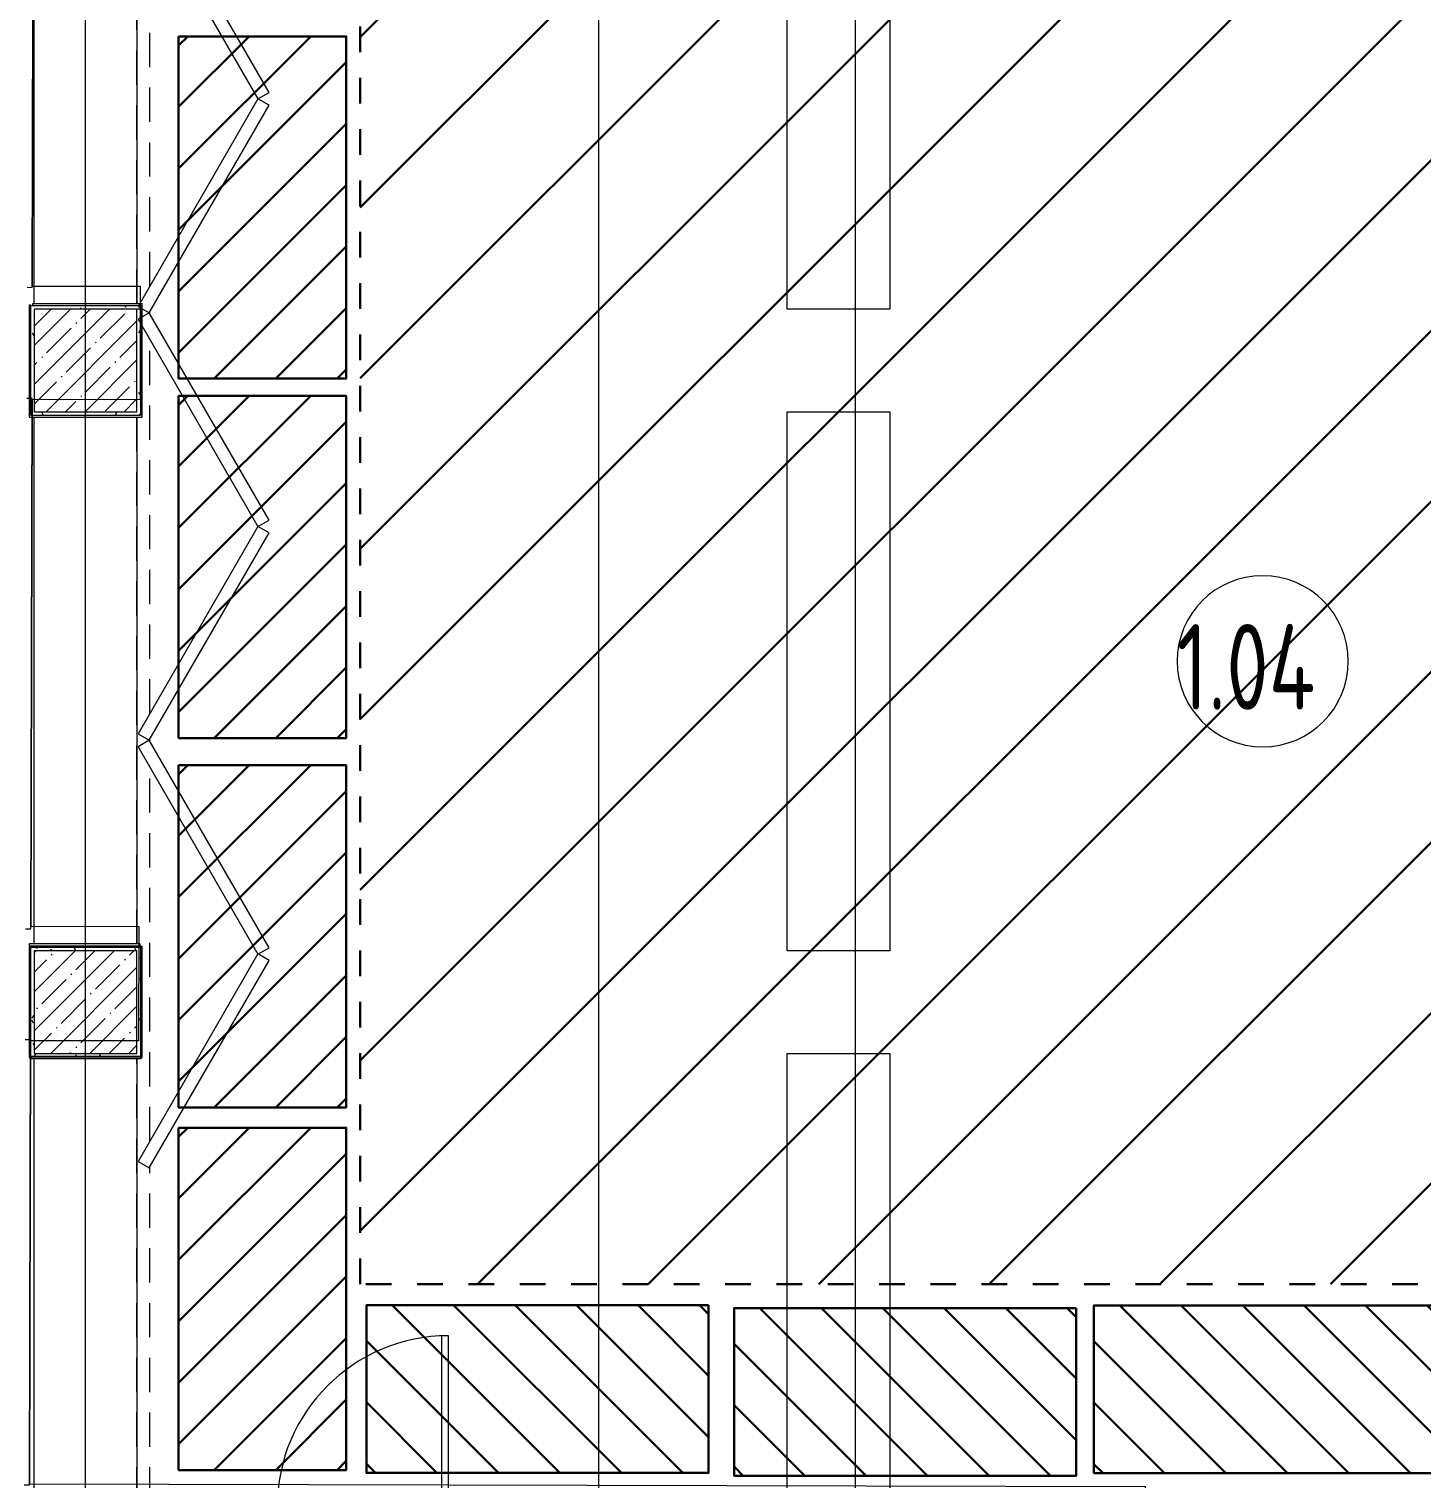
# Model space of a CAD drawing. Header units: millimetres. Extents: x -1113 to 415037, y -3642 to 354837.
# Drawn here: x 13744 to 21885, y 15227 to 23702 of the extents above; entities that cross this region are included whole.
import ezdxf

# ---------------------------------------------------------------- set-up
doc = ezdxf.new("R2010")
doc.units = ezdxf.units.MM
doc.linetypes.add('200_ШТРИХ__ш1_п0_6_', pattern=[320, 200, -120])
doc.linetypes.add('Штрих короткий', pattern=[600, 300, -300])
for name, color, linetype, lineweight in [('0) строит. леса', 20, 'Continuous', 30), ('A-AREA-BNDY', 7, 'Continuous', 5), ('A-AREA-IDEN', 7, 'Continuous', 9), ('A-DOOR-2', 7, 'Continuous', 5), ('A-DOOR-FRAM-2', 7, 'Continuous', 5), ('A-FLOR', 7, 'Continuous', 9), ('I-WALL', 7, 'Continuous', 5), ('S-COLS', 7, 'Continuous', 9), ('S-COLS-1', 7, 'Continuous', 5), ('Оси', 7, 'Continuous', 9)]:
    doc.layers.add(name, color=color, linetype=linetype, lineweight=lineweight)
for name, color, linetype, lineweight, true_color in [('A-DOOR-1', 7, 'Continuous', 5, 0xc0c0c0), ('A-DOOR-3', 7, '200_ШТРИХ__ш1_п0_6_', 5, 0xc0c0c0), ('A-DOOR-FRAM-1', 7, 'Continuous', 5, 0xc0c0c0), ('A-WALL-1', 9, 'Continuous', 5, 0x808080), ('A-WALL-FNSH-1', 9, 'Continuous', 5, 0x808080)]:
    doc.layers.add(name, color=color, linetype=linetype, lineweight=lineweight, true_color=true_color)
doc.styles.add('СПДС', font='ГОСТ тип А.ttf', dxfattribs={"width": 0.9})
pattern_1 = [(0, (64.7, -136.06), (243.84, 60.96), [20.117, -162.763, 20.117, -162.763, -975.36]), (0, (64.7, -136.06), (243.84, 60.96), [-365.76, 20.117, -345.643, 20.117, -162.763, -426.72]), (0, (64.7, -136.06), (243.84, 60.96), [-914.4, 20.117, -101.803, 20.117, -284.683]), (120, (156.14, -105.58), (-174.71291, 180.69163), [20.117, -162.763, 20.117, -162.763, -975.36]), (120, (156.14, -105.58), (-174.71291, 180.69163), [-365.76, 20.117, -345.643, 20.117, -162.763, -426.72]), (120, (156.14, -105.58), (-174.71291, 180.69163), [-914.4, 20.117, -101.803, 20.117, -284.683]), (240, (186.62, 16.34), (-69.12709, -241.65163), [20.117, -162.763, 20.117, -162.763, -975.36]), (240, (186.62, 16.34), (-69.12709, -241.65163), [-365.76, 20.117, -345.643, 20.117, -162.763, -426.72]), (240, (186.62, 16.34), (-69.12709, -241.65163), [-914.4, 20.117, -101.803, 20.117, -284.683])]

# ---------------------------------------------------------------- blocks, each defined once
blk = doc.blocks.new('BSC_Колонна _Прямоугольная - 600х600-23295697-Объем проектирования 1 этажа')
at = {"layer": 'S-COLS-1'}
h = blk.add_hatch(dxfattribs=at)
h.set_pattern_fill('FP_26', color=256, style=0, pattern_type=2)
h.set_pattern_definition([(45, (-14010, -18150), (-114.0493, 114.0493), []), (45, (-13895.95, -18150), (-114.0493, 114.0493), [201.612, -40.322, 6.706, -33.617])])
h.paths.add_polyline_path([(300, -300), (300, 300), (-300, 300), (-300, -300), (108.6, -300)])
for p, q in [((300, 300), (-300, 300)), ((-300, 300), (-300, -300)), ((300, -300), (300, 300)), ((-300, -300), (300, -300))]:
    blk.add_line(p, q, dxfattribs=at)
blk = doc.blocks.new('BSC_Колонна _Прямоугольная - 600х600-V17-Объем проектирования 1 этажа')
at = {"layer": 'S-COLS-1'}
h = blk.add_hatch(dxfattribs=at)
h.set_pattern_fill('FP_27', color=256, style=0, pattern_type=2)
h.set_pattern_definition([(45, (-14010, -21900), (-114.0493, 114.0493), []), (45, (-13895.95, -21900), (-114.0493, 114.0493), [201.613, -40.323, 6.706, -33.617])])
h.paths.add_polyline_path([(205.7, -300), (300, -300), (300, 300), (-300, 300), (-300, -300), (108.6, -300)])
for p, q in [((300, 300), (-300, 300)), ((-300, 300), (-300, -300)), ((300, -300), (300, 300)), ((-300, -300), (300, -300))]:
    blk.add_line(p, q, dxfattribs=at)
blk = doc.blocks.new('110_Дверь_СКБ_1Ст_Внутренняя1 - Д-13 1100x2100h_кладовая-33288301-Объем проектирования 1 этажа')
at = {"layer": 'A-DOOR-2'}
h = blk.add_hatch(dxfattribs=at)
h.set_pattern_fill('FP_85', color=256, style=0, pattern_type=2)
h.set_pattern_definition([(135, (1751.41, 174.685), (-14.14214, -14.14214), []), (225, (1751.41, 174.685), (14.14214, -14.14214), [])])
h.paths.add_polyline_path([(558.8, -110), (562.5, -110), (562.5, 110), (537.5, 109.9), (537.5, -110)])
at = {"layer": 'A-DOOR-FRAM-2'}
h = blk.add_hatch(dxfattribs=at)
h.set_pattern_fill('FP_86', color=256, style=0, pattern_type=2)
h.set_pattern_definition([(45, (-371.384, 174.685), (-14.1421, 14.1421), []), (135, (-371.384, 174.685), (-14.1421, -14.1421), [])])
h.paths.add_polyline_path([(-512.5, -110), (-512.5, 110), (-537.5, 110), (-537.5, -110)])
at = {"layer": 'A-DOOR-1'}
for p, q in [((512.5, 1110), (472.5, 1110)), ((472.5, 1110), (472.5, 110)), ((512.5, 110), (512.5, 1110)), ((472.5, 110), (512.5, 110))]:
    blk.add_line(p, q, dxfattribs=at)
blk.add_arc((512.5, 110), 1000, 90, 180, dxfattribs=at)
at = {"layer": 'A-DOOR-FRAM-1'}
for p, q in [((-497.5, 118), (-567.5, 118)), ((-567.5, 118), (-567.5, 110)), ((-567.5, 110), (-497.5, 110)), ((-512.5, 110), (-537.5, 110)), ((-537.5, 110), (-537.5, -110)), ((-487.5, 110), (-512.5, 110)), ((-512.5, 110), (-512.5, 30)), ((-512.5, -110), (-512.5, 110)), ((-497.5, 110), (-512.5, 110)), ((-512.5, 110), (-512.5, 109)), ((-512.5, 109), (-497.5, 109)), ((-497.5, 110), (-497.5, 118)), ((-497.5, 109), (-497.5, 110)), ((-487.5, 70), (-487.5, 110)), ((512.5, 110), (512.5, 70)), ((537.5, 110), (512.5, 110)), ((592.5, 118), (522.5, 118)), ((522.5, 118), (522.5, 110)), ((537.5, 110), (522.5, 110)), ((522.5, 110), (522.5, 109)), ((522.5, 110), (592.5, 110)), ((522.5, 109), (537.5, 109)), ((537.5, 30), (537.5, 110)), ((562.5, 110), (537.5, 110)), ((537.5, 110), (537.5, -110)), ((537.5, 109), (537.5, 110)), ((562.5, -110), (562.5, 110)), ((592.5, 110), (592.5, 118)), ((-512.5, 30), (-477.5, 30)), ((-497.5, 30), (-512.5, 30)), ((-512.5, 30), (-512.5, -110)), ((-497.5, -110), (-497.5, 30)), ((-477.5, 70), (-487.5, 70)), ((-477.5, 30), (-477.5, 70)), ((512.5, 70), (502.5, 70)), ((502.5, 70), (502.5, 30)), ((502.5, 30), (537.5, 30)), ((537.5, 30), (522.5, 30)), ((522.5, 30), (522.5, -110)), ((537.5, -110), (537.5, 30)), ((-497.5, -110), (-567.5, -110)), ((-567.5, -110), (-567.5, -118)), ((-567.5, -118), (-497.5, -118)), ((-537.5, -110), (-512.5, -110)), ((-512.5, -110), (-497.5, -110)), ((-497.5, -118), (-497.5, -110)), ((522.5, -110), (537.5, -110)), ((592.5, -110), (522.5, -110)), ((522.5, -110), (522.5, -118)), ((522.5, -118), (592.5, -118)), ((537.5, -110), (562.5, -110)), ((592.5, -118), (592.5, -110))]:
    blk.add_line(p, q, dxfattribs=at)
blk = doc.blocks.new('DOR__перегородка__Прямоугольная - ТП-2_ Вн_ДПГ_9480х4200h_2-23998078-Объем проектирования 1 этажа')
at = {"layer": 'A-DOOR-3'}
for p, q in [((31, 0), (2621.2, 0)), ((3270, 0), (3279, 0)), ((3290, 0), (6369, 0)), ((7032, 0), (9460, 0)), ((31, -75), (1987.4, -75)), ((2137.4, -75), (4324.5, -75)), ((4474.5, -75), (4486.7, -75)), ((4636.7, -75), (6823.8, -75)), ((6973.8, -75), (6985, -75)), ((7135, -75), (9323.2, -75)), ((9105.2, -200.9), (9105.2, -75)), ((9180.2, -157.6), (9180.2, -75)), ((9255.2, -114.3), (9255.2, -75)), ((9330.2, -1474.2), (9330.2, -157.6)), ((9405.2, -1474.2), (9405.2, -114.3)), ((9180.2, -1474.2), (9180.2, -244.2)), ((9255.2, -1474.2), (9255.2, -200.9)), ((9105.2, -1474.2), (9105.2, -287.5)), ((9480, -1474.2), (9480, -470)), ((9105.2, -1474.2), (9480, -1474.2))]:
    blk.add_line(p, q, dxfattribs=at)
at = {"layer": 'A-DOOR-FRAM-1'}
for p, q in [((2019.1, -6.7), (1981.6, -71.7)), ((1981.6, -71.7), (3193.9, -771.8)), ((3231.5, -706.9), (2019.1, -6.7)), ((4442.7, -6.7), (3230.4, -706.9)), ((3267.9, -771.8), (4480.3, -71.7)), ((4480.3, -71.7), (4442.7, -6.7)), ((4518.4, -6.7), (4480.9, -71.7)), ((4480.9, -71.7), (5693.3, -771.8)), ((5730.8, -706.9), (4518.4, -6.7)), ((6942.1, -6.7), (5729.7, -706.9)), ((5767.3, -771.8), (6979.6, -71.7)), ((6979.6, -71.7), (6942.1, -6.7)), ((7016.7, -6.7), (6979.2, -71.7)), ((6979.2, -71.7), (8191.6, -771.8)), ((8229.1, -706.9), (7016.7, -6.7)), ((9441.4, -6.7), (8229.1, -706.9)), ((8266.6, -771.8), (9478.9, -71.7)), ((9478.9, -71.7), (9441.4, -6.7)), ((3193.9, -771.8), (3231.5, -706.9)), ((3230.4, -706.9), (3267.9, -771.8)), ((5693.3, -771.8), (5730.8, -706.9)), ((5729.7, -706.9), (5767.3, -771.8)), ((8191.6, -771.8), (8229.1, -706.9)), ((8229.1, -706.9), (8266.6, -771.8))]:
    blk.add_line(p, q, dxfattribs=at)
blk = doc.blocks.new('Марка_Помещения - Номер-25198446-Объем проектирования 1 этажа')
at = {"layer": 'A-AREA-IDEN'}
for start, end in [(360, 180), (180, 360)]:
    blk.add_arc((0, 0), 2.5, start, end, dxfattribs=at)

msp = doc.modelspace()

# ---------------------------------------------------------------- hatches: boundary and pattern name
at = {"layer": '0) строит. леса', "linetype": 'Штрих короткий', "ltscale": 0.5}
h = msp.add_hatch(dxfattribs=at)
h.set_pattern_fill('ANSI31', color=256, scale=222)
h.paths.add_polyline_path([(15679.9, 25037.1), (27261.3, 25037.1), (27261.3, 16365.4), (15679.9, 16365.4)])
at = {"layer": '0) строит. леса'}
h = msp.add_hatch(dxfattribs=at)
h.set_pattern_fill('ANSI31', color=256, scale=80)
h.set_pattern_definition([(45, (18817.83, 167537.63), (-179.60512, 179.60512), [])])
h.paths.add_polyline_path([(14618.1, 23658.5), (14618.1, 21658.5), (15598.1, 21658.5), (15598.1, 23658.5)])
h = msp.add_hatch(dxfattribs=at)
h.set_pattern_fill('ANSI31', color=256, scale=80)
h.set_pattern_definition([(45, (18817.83, 165436.28), (-179.60512, 179.60512), [])])
h.paths.add_polyline_path([(14618.1, 21557.2), (14618.1, 19557.2), (15598.1, 19557.2), (15598.1, 21557.2)])
h = msp.add_hatch(dxfattribs=at)
h.set_pattern_fill('ANSI31', color=256, scale=80)
h.set_pattern_definition([(45, (18817.83, 163277.6), (-179.60512, 179.60512), [])])
h.paths.add_polyline_path([(14618.1, 19398.5), (14618.1, 17398.5), (15598.1, 17398.5), (15598.1, 19398.5)])
h = msp.add_hatch(dxfattribs=at)
h.set_pattern_fill('ANSI31', color=256, scale=80)
h.set_pattern_definition([(45, (18817.83, 161158.2), (-179.60512, 179.60512), [])])
h.paths.add_polyline_path([(14618.1, 17279.1), (14618.1, 15279.1), (15598.1, 15279.1), (15598.1, 17279.1)])
h = msp.add_hatch(dxfattribs=at)
h.set_pattern_fill('ANSI31', color=256, scale=80, angle=-90)
h.set_pattern_definition([(315, (161594.46, 12042.7), (179.60512, 179.60512), [])])
h.paths.add_polyline_path([(17715.3, 16242.4), (15715.3, 16242.4), (15715.3, 15262.4), (17715.3, 15262.4)])
h = msp.add_hatch(dxfattribs=at)
h.set_pattern_fill('ANSI31', color=256, scale=80, angle=-90)
h.set_pattern_definition([(315, (163743.6, 12025.7), (179.60512, 179.60512), [])])
h.paths.add_polyline_path([(19864.5, 16225.4), (17864.5, 16225.4), (17864.5, 15245.4), (19864.5, 15245.4)])
h = msp.add_hatch(dxfattribs=at)
h.set_pattern_fill('ANSI31', color=256, scale=80, angle=-90)
h.set_pattern_definition([(315, (165846.67, 12041.19), (179.60512, 179.60512), [])])
h.paths.add_polyline_path([(21967.6, 16240.9), (19967.6, 16240.9), (19967.6, 15260.9), (21967.6, 15260.9)])
at = {"layer": 'I-WALL'}
h = msp.add_hatch(dxfattribs=at)
h.set_pattern_fill('FP_191', color=256, style=0, pattern_type=2)
h.set_pattern_definition(pattern_1)
h.paths.add_polyline_path([(14183.3, 22063.9), (14374.7, 22063.9), (14374.7, 22083.9), (13754.7, 22083.9), (13754.7, 22063.9), (13774.7, 22063.9)])
h = msp.add_hatch(dxfattribs=at)
h.set_pattern_fill('FP_191', color=256, style=0, pattern_type=2)
h.set_pattern_definition(pattern_1)
h.paths.add_polyline_path([(13774.7, 21443.9), (13774.7, 22063.9), (13754.7, 22063.9), (13754.7, 21443.9)])
h = msp.add_hatch(dxfattribs=at)
h.set_pattern_fill('FP_191', color=256, style=0, pattern_type=2)
h.set_pattern_definition(pattern_1)
h.paths.add_polyline_path([(14394.7, 21463.9), (14394.7, 21983), (14381.4, 22006), (14394.7, 22013.7), (14392.9, 22074.1), (14381.4, 22080.7), (14381.4, 22083.9), (14374.7, 22083.9), (14374.7, 21463.9), (14381.4, 21463.9)])
h = msp.add_hatch(dxfattribs=at)
h.set_pattern_fill('FP_191', color=256, style=0, pattern_type=2)
h.set_pattern_definition(pattern_1)
h.paths.add_polyline_path([(13774.7, 21443.9), (14394.7, 21443.9), (14394.7, 21463.9), (13774.7, 21463.9)])
h = msp.add_hatch(dxfattribs=at)
h.set_pattern_fill('FP_191', color=256, style=0, pattern_type=2)
h.set_pattern_definition(pattern_1)
h.paths.add_polyline_path([(13774.7, 18313.9), (14374.7, 18313.9), (14374, 18333.9), (13754.7, 18333.9), (13754.7, 18313.9)])
h = msp.add_hatch(dxfattribs=at)
h.set_pattern_fill('FP_191', color=256, style=0, pattern_type=2)
h.set_pattern_definition(pattern_1)
h.paths.add_polyline_path([(13754.7, 17693.9), (13759.3, 17695.9), (13774.7, 17695.9), (13774.7, 18313.9), (13754.7, 18313.9), (13754.7, 17713.9)])
h = msp.add_hatch(dxfattribs=at)
h.set_pattern_fill('FP_191', color=256, style=0, pattern_type=2)
h.set_pattern_definition(pattern_1)
h.paths.add_polyline_path([(14374.7, 17713.9), (14394.7, 17713.9), (14394.7, 18333.9), (14374.7, 18333.9), (14374.7, 18295.4)])
h = msp.add_hatch(dxfattribs=at)
h.set_pattern_fill('FP_191', color=256, style=0, pattern_type=2)
h.set_pattern_definition(pattern_1)
h.paths.add_polyline_path([(14374.7, 17693.9), (14394.7, 17695.9), (14394.7, 17713.9), (13774.7, 17713.9), (13774.7, 17693.9), (14183.3, 17693.9)])

# ---------------------------------------------------------------- linework, layer by layer
at = {"layer": '0) строит. леса', "linetype": 'Штрих короткий', "ltscale": 0.5}
msp.add_lwpolyline([(15679.9, 25037.1), (27261.3, 25037.1), (27261.3, 16365.4), (15679.9, 16365.4)], close=True, dxfattribs=at)
at = {"layer": '0) строит. леса'}
for points in [[(14618.1, 23658.5), (14618.1, 21658.5), (15598.1, 21658.5), (15598.1, 23658.5)], [(14618.1, 21557.2), (14618.1, 19557.2), (15598.1, 19557.2), (15598.1, 21557.2)], [(14618.1, 19398.5), (14618.1, 17398.5), (15598.1, 17398.5), (15598.1, 19398.5)], [(14618.1, 17279.1), (14618.1, 15279.1), (15598.1, 15279.1), (15598.1, 17279.1)], [(17715.3, 16242.4), (15715.3, 16242.4), (15715.3, 15262.4), (17715.3, 15262.4)], [(19864.5, 16225.4), (17864.5, 16225.4), (17864.5, 15245.4), (19864.5, 15245.4)], [(21967.6, 16240.9), (19967.6, 16240.9), (19967.6, 15260.9), (21967.6, 15260.9)]]:
    msp.add_lwpolyline(points, close=True, dxfattribs=at)
at = {"layer": 'A-AREA-BNDY', "flags": 128}
for points in [[(13732.1, 22191.8), (13763.1, 22191.7), (13763.1, 22193.7), (13768.8, 24626.7), (13747.8, 24626.8), (13753.7, 27117.3), (13524.9, 27117.8)], [(21942.9, 26797), (20284.9, 26800.9), (20284.1, 26428.1), (18804.3, 26431.6), (18803.8, 26224.4), (18141.8, 26226), (18142.3, 26431), (14844.1, 26438.7), (14839.8, 24623.7), (13768.8, 24626.2), (13763.1, 22199.2), (14394.1, 22197.7), (14392.6, 21534.7), (13761.6, 21536.2), (13754.3, 18457.2), (14385.3, 18455.8), (14383.8, 17786.8), (13752.8, 17788.2), (13746.7, 15198.2), (20267.7, 15182.9), (20260.4, 12072.9), (22598.4, 12067.5)], [(13723.3, 18441.8), (13754.3, 18441.7), (13754.3, 18451.7), (13761.6, 21541.7), (13730.6, 21541.8)], [(13715.7, 15192.8), (13746.7, 15192.7), (13752.8, 17792.7), (13721.8, 17792.8)]]:
    msp.add_lwpolyline(points, dxfattribs=at)
at = {"layer": 'A-FLOR'}
for p, q in [((18175, 22063.9), (18175, 26132.9)), ((18775, 26133.3), (18775, 22065.7)), ((13774.7, 22095.8), (13774.7, 24523.9)), ((14374.7, 24523.9), (14374.7, 22095.9)), ((14383.3, 22083.9), (13754.7, 22083.9)), ((18775, 22063.9), (18175, 22063.9)), ((18175, 18313.9), (18175, 21463.9)), ((18175, 21463.9), (18775, 21463.9)), ((18775, 21463.9), (18775, 18313.9)), ((13774.7, 18353.9), (13774.7, 21433.3)), ((14374.7, 21432.9), (14374.7, 18353.9)), ((14394.7, 18333.9), (13754.7, 18333.9)), ((13774.7, 18333.9), (13774.7, 18342.9)), ((14374.7, 18342.9), (14374.7, 18333.9)), ((18775, 18313.9), (18175, 18313.9)), ((18175, 15094.9), (18175, 17713.9)), ((18175, 17713.9), (18775, 17713.9)), ((18775, 17713.9), (18775, 15094.9)), ((13774.7, 15094.9), (13774.7, 17684.9)), ((14374.7, 17685.1), (14374.7, 15094.9))]:
    msp.add_line(p, q, dxfattribs=at)
at = {"layer": 'A-WALL-1'}
for p, q in [((14394.7, 22063.9), (14374.7, 22063.9)), ((14394.7, 22083.9), (14383.3, 22083.9)), ((13754.7, 21443.9), (14394.7, 21443.9)), ((13754.7, 17695.9), (13754.7, 17693.9)), ((13754.7, 17693.9), (14394.7, 17693.9))]:
    msp.add_line(p, q, dxfattribs=at)
at = {"layer": 'A-WALL-FNSH-1'}
for p, q in [((13743.7, 22088.4), (13743.7, 21432.9)), ((13754.7, 22088.4), (13743.7, 22088.4)), ((13754.7, 21443.9), (13754.7, 22088.4)), ((14405.7, 22095.9), (13764.7, 22095.9)), ((13764.7, 22095.9), (13764.7, 22084.9)), ((13764.7, 22084.9), (14394.7, 22084.9)), ((14394.7, 22084.9), (14394.7, 21443.9)), ((14405.7, 21432.9), (14405.7, 22095.9)), ((13743.7, 21432.9), (14405.7, 21432.9)), ((14393.7, 18353.9), (13743.7, 18353.9)), ((13743.7, 18353.9), (13743.7, 18342.9)), ((13743.7, 18342.9), (14393.7, 18342.9)), ((13743.7, 18338.4), (13743.7, 17689.4)), ((13754.7, 18338.4), (13743.7, 18338.4)), ((13754.7, 17695.9), (13754.7, 18338.4)), ((14393.7, 18342.9), (14393.7, 18353.9)), ((14394.7, 18338.4), (14394.7, 17689.4)), ((14405.7, 18338.4), (14394.7, 18338.4)), ((14405.7, 17689.4), (14405.7, 18338.4)), ((13743.7, 17689.4), (13754.7, 17689.4)), ((14399.2, 17695.9), (13754.7, 17695.9)), ((13754.7, 17689.4), (13754.7, 17684.9)), ((13754.7, 17684.9), (14399.2, 17684.9)), ((14394.7, 17689.4), (14405.7, 17689.4)), ((14399.2, 17684.9), (14399.2, 17695.9))]:
    msp.add_line(p, q, dxfattribs=at)
at = {"layer": 'Оси'}
for points in [[(14074.7, -2042.3), (14074.7, 2957.7), (14074.7, 22262), (14074.7, 27262)], [(17074.7, -2042.3), (17074.7, 2957.7), (17074.7, 22262), (17074.7, 27262)], [(18574.7, -2042.3), (18574.7, 2957.7), (18574.7, 22262), (18574.7, 27262)]]:
    msp.add_lwpolyline(points, dxfattribs=at)

# ---------------------------------------------------------------- block references
at = {"layer": 'A-AREA-IDEN', "xscale": 199.9999999999999, "yscale": 199.9999999999999, "zscale": 199.9999999999999}
msp.add_blockref('Марка_Помещения - Номер-25198446-Объем проектирования 1 этажа', (20954, 20006.3), dxfattribs=at)
at = {"layer": 'A-DOOR-1', "rotation": 90.00000000000044}
msp.add_blockref('DOR__перегородка__Прямоугольная - ТП-2_ Вн_ДПГ_9480х4200h_2-23998078-Объем проектирования 1 этажа', (14374.7, 15063.9), dxfattribs=at)
at = {"layer": 'A-DOOR-1'}
msp.add_blockref('110_Дверь_СКБ_1Ст_Внутренняя1 - Д-13 1100x2100h_кладовая-33288301-Объем проектирования 1 этажа', (15682.2, 14953.9), dxfattribs=at)
at = {"layer": 'S-COLS'}
for name, p in [('BSC_Колонна _Прямоугольная - 600х600-V17-Объем проектирования 1 этажа', (14074.7, 21763.9)), ('BSC_Колонна _Прямоугольная - 600х600-23295697-Объем проектирования 1 этажа', (14074.7, 18013.9))]:
    msp.add_blockref(name, p, dxfattribs=at)

# ---------------------------------------------------------------- texts
at = {"layer": 'A-AREA-IDEN', "insert": (20452.2, 20223.4), "char_height": 500, "width": 1255.443, "attachment_point": 1, "style": 'СПДС'}
msp.add_mtext('1.04', dxfattribs=at)

doc.saveas('drawing.dxf')
